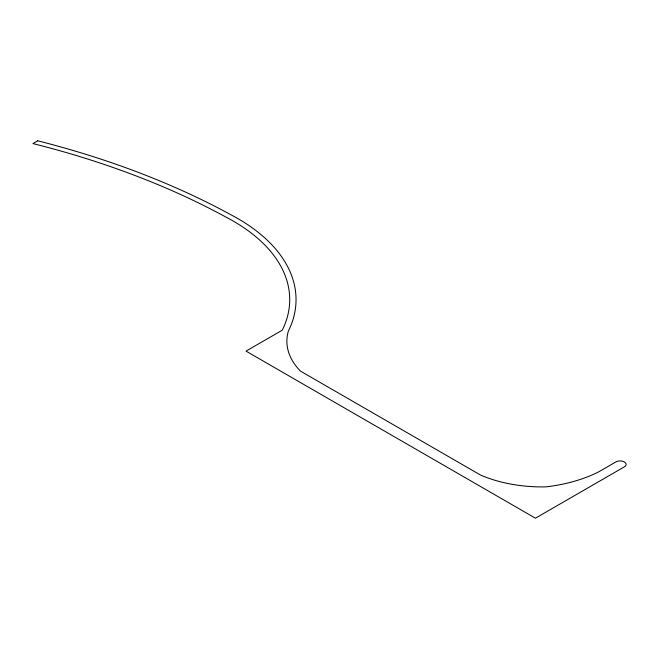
<?xml version="1.0" encoding="UTF-8"?>
<svg xmlns="http://www.w3.org/2000/svg" width="659" height="659" viewBox="0 0 659 659"><rect width="100%" height="100%" fill="white"/><g stroke="black" fill="none" stroke-linecap="round" stroke-linejoin="round"><path stroke-width="0.99" d="M37.752 140.804L32.95 143.571A670.714 387.237 0 0 1 226.778 217.536A191.95 110.819 0 0 1 282.258 330.192L246.013 351.115L535.421 518.196L624.361 466.852A6.022 3.476 0 0 0 624.361 461.934A6.022 3.476 0 0 0 615.852 461.934L598.224 472.116A114.592 66.155 0 0 1 545.94 486.869A102.565 59.211 0 0 1 480.444 475.007L300.496 371.124A105.012 60.628 0 0 1 288.329 331.197A198.268 114.468 0 0 0 231.029 214.834A676.966 390.845 0 0 0 37.752 140.804"/></g></svg>
